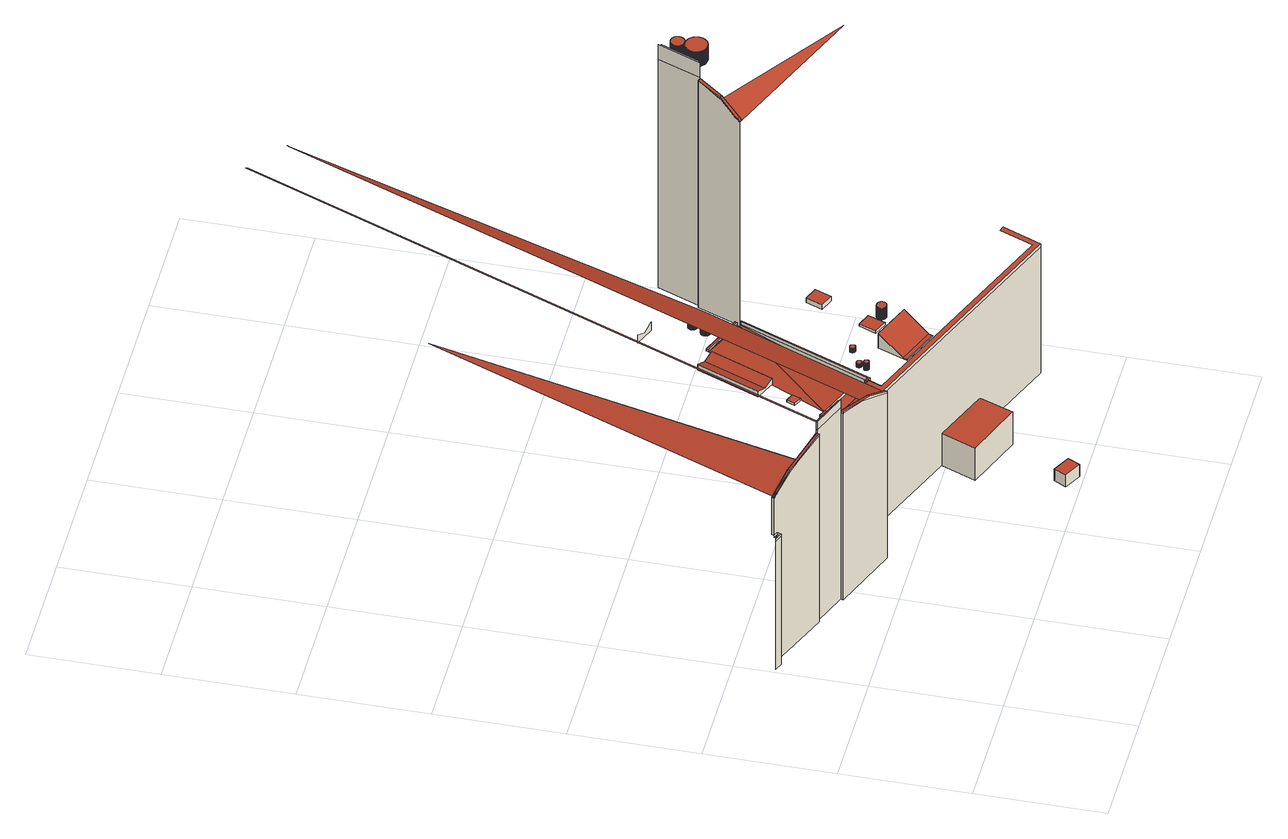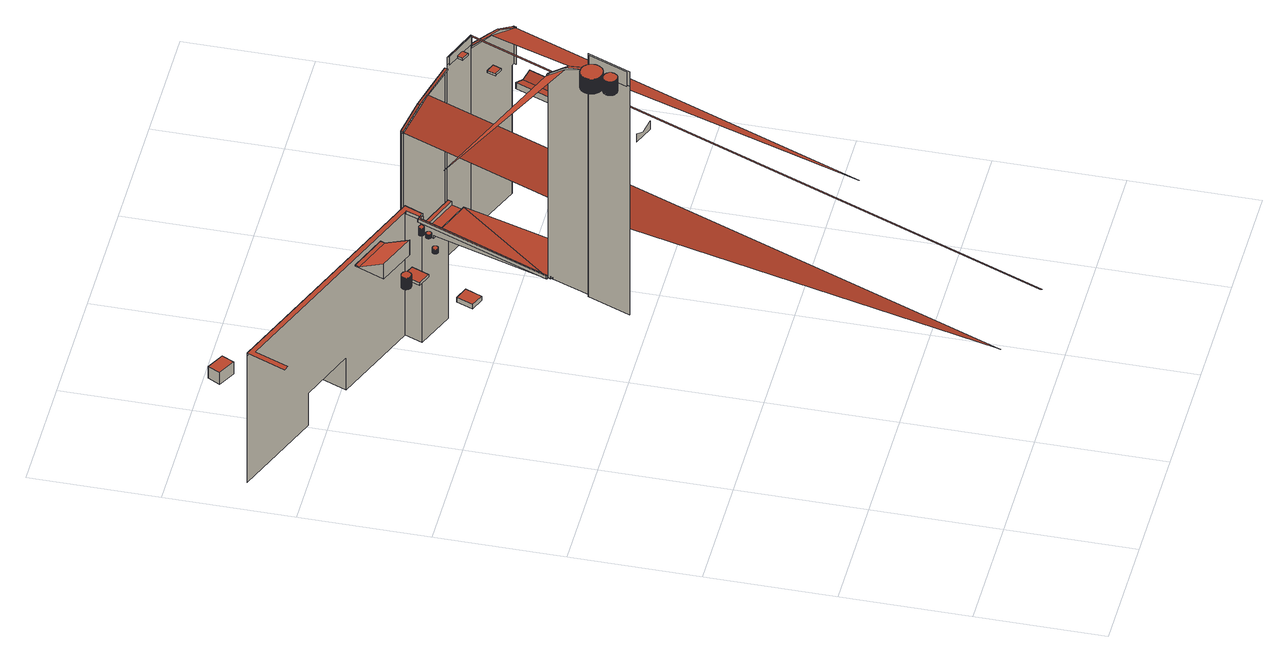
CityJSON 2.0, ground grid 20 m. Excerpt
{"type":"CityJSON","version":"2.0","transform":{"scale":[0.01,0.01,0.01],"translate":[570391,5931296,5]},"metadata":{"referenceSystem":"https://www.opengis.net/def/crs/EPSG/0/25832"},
"CityObjects":{
"building1":{"type":"Building","attributes":{"Grundfläche 2D":"7410.636134","Grundhöhe NN":"5.742"},"children":["building1-1","building1-2","building1-3","building1-4","building1-5","building1-6","building1-7","building1-8","building1-9","building1-10","building1-11","building1-12","building1-13","building1-14","building1-15","building1-16","building1-17","building1-18"],"geometry":[{"type":"MultiSurface","lod":"3","boundaries":[[[0,1,2,3,4,5]],[[6,2,1,0,7,8]],[[9,10,11,12]],[[2,9,12,3]],[[9,2,6,13]],[[14,15,16,17]],[[18,9,13,19]],[[20,14,21,22]],[[14,17,23,24,21]],[[25,22,21,24,23]],[[18,19,26,27,25,23,17,16]],[[28,25,27]],[[28,27,26,29]],[[28,30,31,32,33,34]],[[32,31,35,36]],[[37,14,20,22,25,38,39]],[[31,40,41,35]],[[42,43,44,45,46,47,48,49]],[[50,40,31,30,28,29,51,52]],[[53,52,51,54]],[[55,56,57,58,59,60,61,62]],[[38,25,63,39]],[[64,65,66,53,54,67]],[[62,68,69,55]],[[64,70,65]],[[71,68,62,61,60,72]],[[73,72,60,59]],[[58,74,73,59]],[[70,64,67,75]],[[74,76,77,69,68,71,72,73]],[[41,45,44,78,79,36,35]],[[80,81,82,83]],[[84,85,86,87,88]],[[89,90,91,92,93,94]],[[95,96,97,81,80,98,99,100,101,102,103]],[[80,83,104,91,90,89,105,98]],[[106,107,108,109]],[[110,96,95,111]],[[98,105,89,112,113,99]],[[112,89,94,114]],[[100,99,113,112,115,116,117,101]],[[109,118,119,106]],[[117,116,120,121,103,102,101]],[[95,103,121,122,123,111]],[[124,125,126,127,128]],[[66,65,70,129,130,131,132,133,134,135]],[[110,136,137]],[[138,139,128,127]],[[140,141,142,143]],[[138,127,126,144]],[[110,111,123,136]],[[139,145,124,128]],[[146,147,137]],[[94,93,92,148,149,150,151,107,106,119,114]],[[91,152,148,92]],[[153,154,141,140]],[[153,140,143,155]],[[156,125,124,145]],[[138,144,156,145,139]],[[136,157,146,137]],[[142,141,154,158,159,152,91,104]],[[157,160,146]],[[161,162,163]],[[162,164,163]],[[165,163,164,166]],[[167,168,163,165,166]],[[169,167,166]],[[168,167,169]],[[157,136,161,163,168,170,171,172,173,174,160]],[[166,175,176,170,168,169]],[[177,178,173,172]],[[179,180,181,182,183,184,178,177]],[[181,180,185,186]],[[187,188,189,190]]],"semantics":{"surfaces":[{"type":"WallSurface"},{"type":"RoofSurface"}],"values":[0,0,0,0,0,0,0,1,1,1,0,1,0,0,0,1,0,0,0,0,0,1,0,0,1,1,1,0,0,0,1,0,0,0,1,0,0,0,0,0,0,0,0,0,0,1,1,1,0,0,1,1,0,1,0,1,0,0,0,1,0,0,1,1,1,1,1,1,0,1,0,0,0,0]}}]},
"building1-1":{"type":"BuildingInstallation","parents":["building1"],"geometry":[{"type":"MultiSurface","lod":"3","boundaries":[[[191,192,193,21,20,37]],[[194,193,192,195]],[[196,197,195]],[[195,197,198,22,24,194]],[[196,199,200,30,201,202,203]],[[203,197,196]],[[33,201,30]],[[14,17,192,191]],[[199,196,195,192,17,23,25,27,200]],[[27,28,30,200]],[[30,28,34,33]],[[204,198,197,203,202,201,33,34,63,38]]],"semantics":{"surfaces":[{"type":"RoofSurface"},{"type":"WallSurface"}],"values":[0,0,0,0,0,0,0,1,1,1,1,1]}}]},
"building1-2":{"type":"BuildingInstallation","parents":["building1"],"geometry":[{"type":"MultiSurface","lod":"3","boundaries":[[[205,206,49,48]],[[207,42,49,206]],[[47,208,205,48]],[[208,207,206,205]]],"semantics":{"surfaces":[{"type":"RoofSurface"},{"type":"WallSurface"}],"values":[0,1,1,1]}}]},
"building1-3":{"type":"BuildingInstallation","parents":["building1"],"geometry":[{"type":"MultiSurface","lod":"3","boundaries":[[[209,210,211,212,213,214,215]],[[216,217,218,213,212,211]],[[218,219,214,213]],[[219,220,221,222,210,209,215,214]],[[222,216,211,210]]],"semantics":{"surfaces":[{"type":"RoofSurface"},{"type":"WallSurface"}],"values":[0,1,1,1,1]}}]},
"building1-4":{"type":"BuildingInstallation","parents":["building1"],"geometry":[{"type":"MultiSurface","lod":"3","boundaries":[[[223,224,225,226,50,227,228,229]],[[230,231,223,229,232]],[[226,233,52,50]],[[52,53,227,50]],[[232,229,228,227,53,66,65,64]],[[70,234,230,232,64]],[[233,226,225,224,223,231,230,234,129,235,135,236]]],"semantics":{"surfaces":[{"type":"RoofSurface"},{"type":"WallSurface"}],"values":[0,0,1,1,1,1,1]}}]},
"building1-5":{"type":"BuildingInstallation","parents":["building1"],"geometry":[{"type":"MultiSurface","lod":"3","boundaries":[[[237,238,105,113,239,117,240,241,242]],[[238,80,98,105]],[[105,98,99,113]],[[99,100,101,117,239,113]],[[241,240,102,243]],[[117,101,102,240]],[[243,97,242,241]],[[81,237,242,97]],[[81,80,238,237]]],"semantics":{"surfaces":[{"type":"RoofSurface"},{"type":"WallSurface"}],"values":[0,1,1,1,1,1,1,1,1]}}]},
"building1-6":{"type":"BuildingInstallation","parents":["building1"],"geometry":[{"type":"MultiSurface","lod":"3","boundaries":[[[244,245,246,247,248,249,250,251,252,253,254,255,256,257,258,259,260,261,262,263,264,265,266,267,268,269,270,271,272,273,274,275,276,277,278,279,280,281,282,283,284,285,286,287,288,289,290,291,292,293]],[[294,295,281,280]],[[295,296,282,281]],[[296,297,283,282]],[[297,298,284,283]],[[298,299,285,284]],[[299,300,286,285]],[[301,302,257,256]],[[302,303,258,257]],[[259,258,303,304]],[[304,305,260,259]],[[305,306,261,260]],[[306,307,262,261]],[[308,309,248,247]],[[309,310,249,248]],[[310,311,250,249]],[[312,313,244,293]],[[313,314,245,244]],[[314,315,246,245]],[[315,308,247,246]],[[311,316,251,250]],[[316,317,252,251]],[[317,318,253,252]],[[318,319,254,253]],[[319,320,255,254]],[[320,301,256,255]],[[307,321,263,262]],[[321,322,264,263]],[[322,323,265,264]],[[323,324,266,265]],[[324,325,267,266]],[[325,326,268,267]],[[326,327,269,268]],[[327,328,270,269]],[[328,329,271,270]],[[272,271,329,330]],[[330,331,273,272]],[[331,332,274,273]],[[332,333,275,274]],[[333,334,276,275]],[[334,335,277,276]],[[335,336,278,277]],[[336,337,279,278]],[[337,294,280,279]],[[300,338,287,286]],[[338,339,288,287]],[[339,340,289,288]],[[340,341,290,289]],[[341,342,291,290]],[[342,343,292,291]],[[343,312,293,292]]],"semantics":{"surfaces":[{"type":"RoofSurface"},{"type":"WallSurface"}],"values":[0,1,1,1,1,1,1,1,1,1,1,1,1,1,1,1,1,1,1,1,1,1,1,1,1,1,1,1,1,1,1,1,1,1,1,1,1,1,1,1,1,1,1,1,1,1,1,1,1,1,1]}}]},
"building1-7":{"type":"BuildingInstallation","parents":["building1"],"geometry":[{"type":"MultiSurface","lod":"3","boundaries":[[[344,345,346,347,348,349,350,351,352,353,354,355,356,357,358,359,360,361,362,363,364,365,366,367,368,369,370,371,372,373,374,375,376,377,378,379,380,381,382,383,384,385,386,387,388,389,390,391,392]],[[347,346,393,394]],[[348,347,394,395]],[[391,390,396,397]],[[392,391,397,398]],[[344,392,398,399]],[[345,344,399,400]],[[346,345,400,393]],[[349,348,395,401]],[[350,349,401,402]],[[351,350,402,403]],[[352,351,403,404]],[[353,352,404,405]],[[354,353,405,406]],[[355,354,406,407]],[[356,355,407,408]],[[357,356,408,409]],[[358,357,409,410]],[[359,358,410,411]],[[360,359,411,412]],[[361,360,412,413]],[[362,361,413,414]],[[363,362,414,415]],[[364,363,415,416]],[[365,364,416,417]],[[366,365,417,418]],[[367,366,418,419]],[[368,367,419,420]],[[421,370,369,368,420,422]],[[371,370,421,423]],[[372,371,423,424]],[[373,372,424,425]],[[374,373,425,426]],[[375,374,426,427]],[[376,375,427,428]],[[377,376,428,429]],[[378,377,429,430]],[[379,378,430,431]],[[380,379,431,432]],[[381,380,432,433]],[[382,381,433,434]],[[383,382,434,435]],[[384,383,435,436]],[[385,384,436,437]],[[386,385,437,438]],[[387,386,438,439]],[[388,387,439,440]],[[389,388,440,441]],[[390,389,441,396]]],"semantics":{"surfaces":[{"type":"RoofSurface"},{"type":"WallSurface"}],"values":[0,1,1,1,1,1,1,1,1,1,1,1,1,1,1,1,1,1,1,1,1,1,1,1,1,1,1,1,1,1,1,1,1,1,1,1,1,1,1,1,1,1,1,1,1,1,1,1,1]}}]},
"building1-8":{"type":"BuildingInstallation","parents":["building1"],"geometry":[{"type":"MultiSurface","lod":"3","boundaries":[[[442,443,444,445,114,119,446,447,448,449,450]],[[118,451,446,119]],[[447,446,451,452]],[[452,453,448,447]],[[454,122,450,449,448,453]],[[122,121,442,450]],[[121,120,116,444,443,442]],[[116,115,112,114,445,444]]],"semantics":{"surfaces":[{"type":"RoofSurface"},{"type":"WallSurface"}],"values":[0,1,1,1,1,1,1,1]}}]},
"building1-9":{"type":"BuildingInstallation","parents":["building1"],"geometry":[{"type":"MultiSurface","lod":"3","boundaries":[[[455,456,457,458,459,460,461,462,463,464,465,466,467,468,469,470,471,472,473,474,475,476,477,478,479,480,481,482,483,484,485,486,487,488,489,490,491,492,493,494,495,496,497,498,499,500,501,502]],[[460,459,503,504]],[[461,460,504,505]],[[462,461,505,506]],[[463,462,506,507]],[[464,463,507,508]],[[458,457,509,510]],[[459,458,510,503]],[[465,464,508,511]],[[466,465,511,512]],[[467,466,512,513]],[[468,467,513,514]],[[469,468,514,515]],[[470,469,515,516]],[[471,470,516,517]],[[472,471,517,518]],[[473,472,518,519]],[[474,473,519,520]],[[475,474,520,521]],[[476,475,521,522]],[[477,476,522,523]],[[478,477,523,524]],[[479,478,524,525]],[[480,479,525,526]],[[481,480,526,527]],[[482,481,527,528]],[[483,482,528,529]],[[484,483,529,530]],[[485,484,530,531]],[[486,485,531,532]],[[487,486,532,533]],[[488,487,533,534]],[[489,488,534,535]],[[490,489,535,536]],[[491,490,536,537]],[[492,491,537,538]],[[493,492,538,539]],[[494,493,539,540]],[[495,494,540,541]],[[496,495,541,542]],[[497,496,542,543]],[[498,497,543,544]],[[499,498,544,545]],[[500,499,545,546]],[[501,500,546,547]],[[502,501,547,548]],[[455,502,548,549]],[[456,455,549,550]],[[457,456,550,509]]],"semantics":{"surfaces":[{"type":"RoofSurface"},{"type":"WallSurface"}],"values":[0,1,1,1,1,1,1,1,1,1,1,1,1,1,1,1,1,1,1,1,1,1,1,1,1,1,1,1,1,1,1,1,1,1,1,1,1,1,1,1,1,1,1,1,1,1,1,1,1]}}]},
"building1-10":{"type":"BuildingInstallation","parents":["building1"],"geometry":[{"type":"MultiSurface","lod":"3","boundaries":[[[551,552,553,554]],[[174,554,553,160]],[[174,555,551,554]],[[147,137,552,551,555]],[[146,160,553,552,137,147]]],"semantics":{"surfaces":[{"type":"RoofSurface"},{"type":"WallSurface"}],"values":[0,1,1,1,1]}}]},
"building1-11":{"type":"BuildingInstallation","parents":["building1"],"geometry":[{"type":"MultiSurface","lod":"3","boundaries":[[[556,557,558,559,560,561,562,563,564,565,566,567,568,569,570,571,572,573,574,575,576,577,578,579,580,581,582,583,584,585,586,587,588,589,590,591,592,593,594,595,596,597,598,599,600,601,602,603]],[[604,605,563,562]],[[605,606,564,563]],[[607,608,558,557]],[[608,609,559,558]],[[609,610,560,559]],[[610,611,561,560]],[[611,604,562,561]],[[606,612,565,564]],[[612,613,566,565]],[[613,614,567,566]],[[614,615,568,567]],[[615,616,569,568]],[[616,617,570,569]],[[571,570,617,618]],[[618,619,572,571]],[[619,620,573,572]],[[620,621,574,573]],[[621,622,575,574]],[[622,623,576,575]],[[623,624,577,576]],[[624,625,578,577]],[[625,626,579,578]],[[626,627,580,579]],[[627,628,581,580]],[[628,629,582,581]],[[629,630,583,582]],[[630,631,584,583]],[[631,632,585,584]],[[632,633,586,585]],[[633,634,587,586]],[[634,635,588,587]],[[635,636,589,588]],[[636,637,590,589]],[[637,638,591,590]],[[638,639,592,591]],[[639,640,593,592]],[[640,641,594,593]],[[641,642,595,594]],[[642,643,596,595]],[[643,644,597,596]],[[644,645,598,597]],[[645,646,599,598]],[[646,647,600,599]],[[647,648,601,600]],[[648,649,602,601]],[[603,602,649,650]],[[650,651,556,603]],[[651,607,557,556]]],"semantics":{"surfaces":[{"type":"RoofSurface"},{"type":"WallSurface"}],"values":[0,1,1,1,1,1,1,1,1,1,1,1,1,1,1,1,1,1,1,1,1,1,1,1,1,1,1,1,1,1,1,1,1,1,1,1,1,1,1,1,1,1,1,1,1,1,1,1,1]}}]},
"building1-12":{"type":"BuildingInstallation","parents":["building1"],"geometry":[{"type":"MultiSurface","lod":"3","boundaries":[[[652,653,654,655]],[[656,657,652,655]],[[657,658,653,652]],[[658,659,654,653]],[[659,656,655,654]]],"semantics":{"surfaces":[{"type":"RoofSurface"},{"type":"WallSurface"}],"values":[0,1,1,1,1]}}]},
"building1-13":{"type":"BuildingInstallation","parents":["building1"],"geometry":[{"type":"MultiSurface","lod":"3","boundaries":[[[660,661,662,663,664,665,666,667,668,669,670,671,672,673,674,675,676,677,678,679,680,681,682,683,684,685,686,687,688,689,690,691,692,693,694,695,696,697,698,699,700,701,702,703,704,705,706,707]],[[666,665,708,709]],[[667,666,709,710]],[[661,660,711,712]],[[662,661,712,713]],[[663,662,713,714]],[[664,663,714,715]],[[665,664,715,708]],[[668,667,710,716]],[[669,668,716,717]],[[670,669,717,718]],[[671,670,718,719]],[[672,671,719,720]],[[673,672,720,721]],[[674,673,721,722]],[[675,674,722,723]],[[676,675,723,724]],[[677,676,724,725]],[[678,677,725,726]],[[679,678,726,727]],[[680,679,727,728]],[[681,680,728,729]],[[682,681,729,730]],[[683,682,730,731]],[[684,683,731,732]],[[685,684,732,733]],[[686,685,733,734]],[[687,686,734,735]],[[688,687,735,736]],[[689,688,736,737]],[[690,689,737,738]],[[691,690,738,739]],[[692,691,739,740]],[[693,692,740,741]],[[694,693,741,742]],[[695,694,742,743]],[[696,695,743,744]],[[697,696,744,745]],[[698,697,745,746]],[[699,698,746,747]],[[700,699,747,748]],[[701,700,748,749]],[[702,701,749,750]],[[703,702,750,751]],[[704,703,751,752]],[[705,704,752,753]],[[706,705,753,754]],[[707,706,754,755]],[[660,707,755,711]]],"semantics":{"surfaces":[{"type":"RoofSurface"},{"type":"WallSurface"}],"values":[0,1,1,1,1,1,1,1,1,1,1,1,1,1,1,1,1,1,1,1,1,1,1,1,1,1,1,1,1,1,1,1,1,1,1,1,1,1,1,1,1,1,1,1,1,1,1,1,1]}}]},
"building1-14":{"type":"BuildingInstallation","parents":["building1"],"geometry":[{"type":"MultiSurface","lod":"3","boundaries":[[[756,757,758,759,760,761,762,763,764,765,766,767,768,769,770,771,772,773,774,775,776,777,778,779,780,781,782,783,784,785,786,787,788,789,790,791,792,793,794,795,796,797,798,799,800,801,802,803]],[[765,764,804,805]],[[766,765,805,806]],[[767,766,806,807]],[[768,767,807,808]],[[763,762,809,810]],[[764,763,810,804]],[[769,768,808,811]],[[770,769,811,812]],[[771,770,812,813]],[[772,771,813,814]],[[773,772,814,815]],[[774,773,815,816]],[[775,774,816,817]],[[776,775,817,818]],[[777,776,818,819]],[[778,777,819,820]],[[779,778,820,821]],[[780,779,821,822]],[[781,780,822,823]],[[782,781,823,824]],[[783,782,824,825]],[[784,783,825,826]],[[785,784,826,827]],[[786,785,827,828]],[[787,786,828,829]],[[788,787,829,830]],[[789,788,830,831]],[[790,789,831,832]],[[791,790,832,833]],[[792,791,833,834]],[[793,792,834,835]],[[794,793,835,836]],[[795,794,836,837]],[[796,795,837,838]],[[797,796,838,839]],[[798,797,839,840]],[[799,798,840,841]],[[800,799,841,842]],[[801,800,842,843]],[[802,801,843,844]],[[803,802,844,845]],[[756,803,845,846]],[[757,756,846,847]],[[758,757,847,848]],[[759,758,848,849]],[[760,759,849,850]],[[761,760,850,851]],[[762,761,851,809]]],"semantics":{"surfaces":[{"type":"RoofSurface"},{"type":"WallSurface"}],"values":[0,1,1,1,1,1,1,1,1,1,1,1,1,1,1,1,1,1,1,1,1,1,1,1,1,1,1,1,1,1,1,1,1,1,1,1,1,1,1,1,1,1,1,1,1,1,1,1,1]}}]},
"building1-15":{"type":"BuildingInstallation","parents":["building1"],"geometry":[{"type":"MultiSurface","lod":"3","boundaries":[[[179,852,853,854,855,856]],[[857,858,859,860,861,862,863,864,865,853]],[[865,866,853]],[[866,854,853]],[[867,868,869,860,859,870,871,872]],[[873,177,179,856]],[[177,172,852,179]],[[853,852,172,171,170,168,163,161,870,859,858,857]],[[161,162,164,872,871,870]],[[867,872,164,165]],[[867,165,874,167,860,869,868]],[[861,860,167,169]],[[169,875,176,876,877,878,879,880,873,856,855,854,866,865,864,863,862,861]]],"semantics":{"surfaces":[{"type":"RoofSurface"},{"type":"WallSurface"}],"values":[0,0,0,0,0,1,1,1,1,1,1,1,1]}}]},
"building1-16":{"type":"BuildingInstallation","parents":["building1"],"geometry":[{"type":"MultiSurface","lod":"3","boundaries":[[[881,882,883,884]],[[885,886,881,884]],[[886,887,882,881]],[[887,888,883,882]],[[888,885,884,883]]],"semantics":{"surfaces":[{"type":"RoofSurface"},{"type":"WallSurface"}],"values":[0,1,1,1,1]}}]},
"building1-17":{"type":"BuildingInstallation","parents":["building1"],"geometry":[{"type":"MultiSurface","lod":"3","boundaries":[[[889,890,891,892,893,894,895,896,897,898,899,900,901,902,903,904,905,906,907,908,909,910,911,912,913,914,915,916,917,918,919,920,921,922,923,924,925,926,927,928,929,930,931,932,933,934,935,936,937,938,939,940,941,942,943,944,945,946,947,948,949,950,951,952,953,954,955,956,957,958,959,960,961,962,963,964,965,966,967,968,969,970,971,972,973,974,975,976,977,978,979,980,981,982,983,984,985,986,987,988,989]],[[990,991,963,962]],[[991,992,964,963]],[[992,993,965,964]],[[993,994,966,965]],[[994,995,967,966]],[[968,967,995,996]],[[969,968,996,997]],[[997,998,970,969]],[[998,999,1000,972,971,970]],[[973,972,1000,1001]],[[1001,1002,974,973]],[[1003,1004,890,889]],[[1004,1005,891,890]],[[1005,1006,892,891]],[[1006,1007,893,892]],[[1007,1008,894,893]],[[1008,1009,895,894]],[[1009,1010,896,895]],[[1010,1011,897,896]],[[1011,1012,898,897]],[[1012,1013,899,898]],[[1013,1014,900,899]],[[1014,1015,901,900]],[[1016,1003,889,989]],[[1015,1017,902,901]],[[1017,1018,903,902]],[[1018,1019,904,903]],[[1019,1020,905,904]],[[1020,1021,906,905]],[[1021,1022,907,906]],[[1022,1023,908,907]],[[1023,1024,909,908]],[[910,909,1024,1025]],[[1025,1026,1027,912,911,910]],[[1027,1028,913,912]],[[1028,1029,914,913]],[[915,914,1029,1030]],[[1030,1031,916,915]],[[1031,1032,917,916]],[[1032,1033,918,917]],[[1033,1034,919,918]],[[1034,1035,920,919]],[[1035,1036,921,920]],[[1036,1037,922,921]],[[1037,1038,923,922]],[[1038,1039,924,923]],[[1039,1040,925,924]],[[1040,1041,926,925]],[[1041,1042,927,926]],[[1042,1043,928,927]],[[1043,1044,929,928]],[[1044,1045,930,929]],[[1045,1046,931,930]],[[1046,1047,932,931]],[[1047,1048,933,932]],[[1048,1049,934,933]],[[1049,1050,935,934]],[[1050,1051,936,935]],[[1051,1052,937,936]],[[1052,1053,938,937]],[[1053,1054,939,938]],[[1054,1055,940,939]],[[1055,1056,941,940]],[[1056,1057,942,941]],[[1057,1058,943,942]],[[1058,1059,944,943]],[[1059,1060,945,944]],[[1060,1061,946,945]],[[1061,1062,947,946]],[[1062,1063,948,947]],[[1063,1064,949,948]],[[1064,1065,950,949]],[[1065,1066,951,950]],[[1066,1067,952,951]],[[1067,1068,953,952]],[[1068,1069,954,953]],[[1069,1070,955,954]],[[1070,1071,956,955]],[[1071,1072,957,956]],[[1072,1073,958,957]],[[1073,1074,959,958]],[[1074,1075,960,959]],[[1075,1076,961,960]],[[1076,990,962,961]],[[1002,1077,975,974]],[[1077,1078,976,975]],[[1078,1079,977,976]],[[1079,1080,978,977]],[[1080,1081,979,978]],[[1081,1082,980,979]],[[1082,1083,1084,982,981,980]],[[1084,1085,983,982]],[[1085,1086,984,983]],[[1086,1087,1088,986,985,984]],[[1088,1089,987,986]],[[1089,1090,988,987]],[[1090,1016,989,988]]],"semantics":{"surfaces":[{"type":"RoofSurface"},{"type":"WallSurface"}],"values":[0,1,1,1,1,1,1,1,1,1,1,1,1,1,1,1,1,1,1,1,1,1,1,1,1,1,1,1,1,1,1,1,1,1,1,1,1,1,1,1,1,1,1,1,1,1,1,1,1,1,1,1,1,1,1,1,1,1,1,1,1,1,1,1,1,1,1,1,1,1,1,1,1,1,1,1,1,1,1,1,1,1,1,1,1,1,1,1,1,1,1,1,1,1,1,1,1,1]}}]},
"building1-18":{"type":"BuildingInstallation","parents":["building1"],"geometry":[{"type":"MultiSurface","lod":"3","boundaries":[[[1091,1092,1093,1094,1095,1096,1097,1098,1099,1100,1101,1102,1103,1104,1105,1106,1107,1108,1109,1110,1111,1112,1113,1114,1115,1116,1117,1118,1119,1120,1121,1122,1123,1124,1125,1126,1127,1128,1129,1130,1131,1132,1133,1134,1135,1136,1137,1138,1139,1140,1141,1142,1143,1144,1145,1146,1147,1148,1149,1150,1151,1152,1153,1154,1155,1156,1157,1158,1159,1160,1161,1162,1163,1164,1165,1166,1167,1168,1169,1170,1171,1172,1173,1174,1175,1176,1177]],[[1178,1179,1094,1093]],[[1179,1180,1095,1094]],[[1180,1181,1096,1095]],[[1174,1173,1182,1183]],[[1183,1184,1175,1174]],[[1184,1185,1176,1175]],[[1185,1186,1177,1176]],[[1091,1177,1186,1187]],[[1187,1188,1092,1091]],[[1188,1178,1093,1092]],[[1181,1189,1097,1096]],[[1189,1190,1098,1097]],[[1190,1191,1099,1098]],[[1191,1192,1100,1099]],[[1192,1193,1101,1100]],[[1193,1194,1102,1101]],[[1194,1195,1103,1102]],[[1195,1196,1104,1103]],[[1196,1197,1105,1104]],[[1197,1198,1106,1105]],[[1198,1199,1107,1106]],[[1199,1200,1108,1107]],[[1200,1201,1109,1108]],[[1201,1202,1110,1109]],[[1202,1203,1111,1110]],[[1112,1111,1203,1204]],[[1113,1112,1204,1205]],[[1205,1206,1114,1113]],[[1206,1207,1115,1114]],[[1207,1208,1116,1115]],[[1208,1209,1117,1116]],[[1209,1210,1118,1117]],[[1210,1211,1119,1118]],[[1120,1119,1211,1212]],[[1212,1213,1121,1120]],[[1213,1214,1122,1121]],[[1123,1122,1214,1215]],[[1215,1216,1124,1123]],[[1216,1217,1125,1124]],[[1217,1218,1126,1125]],[[1218,1219,1127,1126]],[[1219,1220,1128,1127]],[[1220,1221,1129,1128]],[[1221,1222,1130,1129]],[[1222,1223,1131,1130]],[[1223,1224,1132,1131]],[[1224,1225,1133,1132]],[[1225,1226,1134,1133]],[[1226,1227,1135,1134]],[[1227,1228,1136,1135]],[[1228,1229,1137,1136]],[[1229,1230,1138,1137]],[[1230,1231,1139,1138]],[[1231,1232,1140,1139]],[[1232,1233,1141,1140]],[[1233,1234,1142,1141]],[[1234,1235,1143,1142]],[[1235,1236,1144,1143]],[[1236,1237,1145,1144]],[[1237,1238,1146,1145]],[[1238,1239,1147,1146]],[[1148,1147,1239,1240]],[[1240,1241,1149,1148]],[[1241,1242,1150,1149]],[[1242,1243,1151,1150]],[[1243,1244,1152,1151]],[[1244,1245,1153,1152]],[[1245,1246,1154,1153]],[[1246,1247,1155,1154]],[[1247,1248,1156,1155]],[[1248,1249,1157,1156]],[[1249,1250,1251,1159,1158,1157]],[[1251,1252,1160,1159]],[[1252,1253,1161,1160]],[[1253,1254,1162,1161]],[[1254,1255,1163,1162]],[[1255,1256,1164,1163]],[[1256,1257,1165,1164]],[[1257,1258,1166,1165]],[[1258,1259,1167,1166]],[[1259,1260,1168,1167]],[[1169,1168,1260,1261]],[[1261,1262,1170,1169]],[[1262,1263,1171,1170]],[[1263,1264,1172,1171]],[[1264,1182,1173,1172]]],"semantics":{"surfaces":[{"type":"RoofSurface"},{"type":"WallSurface"}],"values":[0,1,1,1,1,1,1,1,1,1,1,1,1,1,1,1,1,1,1,1,1,1,1,1,1,1,1,1,1,1,1,1,1,1,1,1,1,1,1,1,1,1,1,1,1,1,1,1,1,1,1,1,1,1,1,1,1,1,1,1,1,1,1,1,1,1,1,1,1,1,1,1,1,1,1,1,1,1,1,1,1,1,1,1,1,1,1]}}]},
"building2":{"type":"Building","attributes":{"Grundfläche 2D":"6.495604","Grundhöhe NN":"5.834"},"geometry":[{"type":"Solid","lod":"3","boundaries":[[[[1265,1266,1267,1268]],[[1269,1270,1268,1267]],[[1270,1271,1265,1268]],[[1271,1272,1266,1265]],[[1272,1269,1267,1266]],[[1272,1271,1270,1269]]]],"semantics":{"surfaces":[{"type":"RoofSurface"},{"type":"WallSurface"},{"type":"GroundSurface"}],"values":[[0,1,1,1,1,2]]}}]}
},
"vertices":[
[80,3391,2488],[213,3340,2488],[215,3339,2488],[215,3339,2525],[213,3340,2525],[80,3391,2525],[215,3339,74],[80,3391,74],[213,3340,74],[236,3402,2488],[167,3427,2488],[167,3427,2525],[236,3402,2525],[236,3402,74],[218,3481,3188],[218,3481,2488],[202,3440,2488],[202,3440,3188],[245,3422,2488],[245,3422,74],[237,3471,3198],[235,3471,3198],[246,3467,3202],[583,3286,3398],[256,3460,3210],[778,3207,3470],[1251,3015,74],[1251,3015,3581],[1265,3047,3588],[1265,3047,74],[1265,3047,3618],[1265,3047,3681],[1268,3058,3681],[1268,3058,3618],[1268,3058,3588],[1265,3047,3825],[1268,3058,3825],[238,3473,3198],[791,3250,3468],[2469,9063,3198],[1828,2823,3681],[1828,2823,3825],[1515,2976,3681],[1297,3062,3681],[1297,3062,3825],[1812,2858,3825],[1812,2858,3681],[1639,2927,3681],[1639,2927,3718],[1515,2976,3718],[1828,2823,3611],[1828,2823,74],[1828,2823,3585],[1816,2787,3585],[1816,2787,74],[1795,4035,3681],[1949,3973,3681],[1956,3970,3681],[2117,3906,3681],[2117,3906,3790],[1956,3970,3725],[1949,3973,3728],[1795,4035,3790],[795,3248,3470],[2871,2378,3185],[2471,2533,3379],[2284,2605,3470],[2871,2378,74],[2190,5019,3790],[2190,5019,3681],[2885,2416,3185],[2346,4956,3727],[2351,4954,3725],[2512,4890,3790],[2512,4890,3681],[2885,2416,74],[2351,4954,3681],[2346,4956,3681],[4990,12307,3825],[4978,12340,3825],[3788,2902,2247],[3176,3145,2247],[3176,3145,74],[3788,2902,74],[2583,5997,3681],[2902,5869,3681],[2902,5869,3838],[2742,5933,3755],[2583,5997,3838],[3791,2910,2454],[3788,2902,2454],[3672,2621,2454],[3672,2621,2510],[3788,2902,2510],[3791,2910,2510],[3995,3120,2247],[3278,3399,2247],[3201,3207,2247],[3791,2910,2247],[3835,2892,2247],[3847,2925,2247],[3847,2928,2247],[3851,2927,2247],[3908,2904,2247],[3672,2621,74],[3791,2910,2306],[3868,2878,2510],[3781,2663,2510],[3781,2663,2454],[3868,2878,2454],[3278,3399,2302],[3995,3120,2302],[3835,2892,2454],[3835,2892,2306],[3835,2892,2510],[3847,2925,2454],[3847,2928,2454],[3847,2928,2306],[3858,2882,2454],[3858,2882,2510],[3851,2927,2454],[3908,2904,2454],[4737,4965,2454],[4737,4965,2442],[4667,2914,2732],[4667,2914,2454],[4482,2447,2454],[4482,2447,2474],[4509,2514,2474],[2875,2420,3190],[4015,5270,3190],[4080,5434,3190],[5999,11918,3468],[6012,11959,3470],[5996,11919,3470],[2301,2647,3470],[4708,4977,2442],[4031,5280,2462],[5087,2207,2474],[5114,2274,2474],[4842,1524,680],[5058,2067,680],[5058,2067,74],[4842,1524,74],[5087,2207,2454],[5272,2674,2732],[4162,5230,2458],[4031,5280,2458],[7394,1134,2510],[7639,1746,2510],[7557,1772,2510],[7344,1242,2510],[7394,1134,2454],[5750,1174,680],[5957,1708,675],[5750,1174,74],[5272,2674,2454],[4723,5015,2442],[5957,1708,74],[7394,1134,74],[4723,5015,2458],[4708,4977,6284],[4737,4965,6284],[4723,5015,6318],[4752,4959,6285],[4754,4963,6289],[4757,4957,6285],[4765,4992,6315],[4735,5046,6346],[4765,4993,6315],[4829,5282,6559],[4832,5290,6563],[4972,5644,6734],[4972,5644,2458],[4735,5046,2458],[7151,3996,6285],[4870,5258,6554],[5008,5631,6734],[5008,5631,2458],[5008,5631,6739],[5008,5631,6763],[5273,6307,6763],[5273,6307,6748],[5273,6307,6734],[5273,6307,2458],[5008,5631,7038],[5273,6307,7038],[5289,6265,7038],[5047,5654,7038],[5047,5654,6763],[5289,6265,6763],
[218,3481,3198],[202,3440,3198],[232,3464,3198],[242,3462,3203],[245,3422,3224],[583,3286,3428],[261,3463,3210],[252,3467,3204],[778,3207,3483],[1251,3015,3618],[795,3248,3483],[791,3250,3482],[601,3327,3428],[261,3463,3209],
[1676,3023,3718],[1552,3071,3718],[1552,3071,3681],[1676,3023,3681],
[1801,3599,3718],[1774,3610,3718],[1723,3478,3718],[1845,3431,3718],[1858,3426,3718],[1909,3557,3718],[1899,3561,3718],[1723,3478,3681],[1845,3431,3681],[1858,3426,3681],[1909,3557,3681],[1899,3561,3681],[1801,3599,3681],[1774,3610,3681],
[2486,2574,3428],[2300,2647,3480],[2298,2648,3480],[1832,2833,3611],[1816,2787,3611],[2284,2605,3480],[2471,2533,3428],[2885,2416,3214],[2862,2425,3226],[2871,2378,3214],[1832,2833,3585],[2885,2416,3190],[2508,2565,3369],[2298,2648,3471],
[3176,3145,2306],[3788,2902,2306],[3847,2925,2306],[3851,2927,2306],[3858,2947,2306],[3201,3207,2306],[3858,2947,2247],
[4185,3021,2588],[4180,3021,2588],[4176,3021,2588],[4175,3021,2588],[4171,3021,2588],[4166,3020,2588],[4161,3018,2588],[4156,3016,2588],[4151,3013,2588],[4147,3009,2588],[4143,3005,2588],[4140,3000,2588],[4138,2994,2588],[4136,2989,2588],[4135,2983,2588],[4135,2977,2588],[4136,2972,2588],[4137,2967,2588],[4139,2962,2588],[4141,2958,2588],[4144,2955,2588],[4147,2951,2588],[4151,2947,2588],[4155,2945,2588],[4160,2942,2588],[4166,2940,2588],[4171,2939,2588],[4177,2939,2588],[4183,2939,2588],[4189,2941,2588],[4194,2943,2588],[4199,2946,2588],[4204,2949,2588],[4207,2953,2588],[4210,2956,2588],[4213,2960,2588],[4215,2964,2588],[4216,2969,2588],[4217,2974,2588],[4218,2979,2588],[4217,2985,2588],[4216,2991,2588],[4214,2996,2588],[4212,3002,2588],[4208,3006,2588],[4204,3011,2588],[4201,3013,2588],[4199,3014,2588],[4195,3017,2588],[4190,3019,2588],[4215,2964,2454],[4216,2969,2454],[4217,2974,2454],[4218,2979,2454],[4217,2985,2454],[4216,2991,2454],[4214,2996,2454],[4138,2994,2454],[4136,2989,2454],[4135,2983,2454],[4135,2977,2454],[4136,2972,2454],[4137,2967,2454],[4139,2962,2454],[4175,3021,2454],[4171,3021,2454],[4166,3020,2454],[4161,3018,2454],[4190,3019,2454],[4185,3021,2454],[4180,3021,2454],[4176,3021,2454],[4156,3016,2454],[4151,3013,2454],[4147,3009,2454],[4143,3005,2454],[4140,3000,2454],[4141,2958,2454],[4144,2955,2454],[4147,2951,2454],[4151,2947,2454],[4155,2945,2454],[4160,2942,2454],[4166,2940,2454],[4171,2939,2454],[4177,2939,2454],[4183,2939,2454],[4189,2941,2454],[4194,2943,2454],[4199,2946,2454],[4204,2949,2454],[4207,2953,2454],[4210,2956,2454],[4213,2960,2454],[4212,3002,2454],[4208,3006,2454],[4204,3011,2454],[4201,3013,2454],[4199,3014,2454],[4195,3017,2454],
[4217,3136,2523],[4212,3136,2523],[4208,3136,2523],[4203,3135,2523],[4198,3133,2523],[4194,3131,2523],[4189,3128,2523],[4185,3124,2523],[4181,3120,2523],[4178,3114,2523],[4176,3109,2523],[4174,3103,2523],[4173,3097,2523],[4173,3092,2523],[4174,3086,2523],[4175,3081,2523],[4178,3076,2523],[4180,3072,2523],[4183,3068,2523],[4186,3064,2523],[4190,3061,2523],[4194,3058,2523],[4199,3056,2523],[4204,3054,2523],[4210,3053,2523],[4214,3053,2523],[4216,3053,2523],[4222,3054,2523],[4228,3055,2523],[4233,3057,2523],[4238,3060,2523],[4243,3064,2523],[4246,3068,2523],[4249,3072,2523],[4252,3076,2523],[4254,3080,2523],[4255,3085,2523],[4256,3090,2523],[4256,3095,2523],[4256,3100,2523],[4255,3106,2523],[4253,3111,2523],[4250,3117,2523],[4247,3121,2523],[4243,3126,2523],[4238,3129,2523],[4233,3132,2523],[4228,3134,2523],[4222,3136,2523],[4208,3136,2454],[4203,3135,2454],[4198,3133,2454],[4233,3132,2454],[4228,3134,2454],[4222,3136,2454],[4217,3136,2454],[4212,3136,2454],[4194,3131,2454],[4189,3128,2454],[4185,3124,2454],[4181,3120,2454],[4178,3114,2454],[4176,3109,2454],[4174,3103,2454],[4173,3097,2454],[4173,3092,2454],[4174,3086,2454],[4175,3081,2454],[4178,3076,2454],[4180,3072,2454],[4183,3068,2454],[4186,3064,2454],[4190,3061,2454],[4194,3058,2454],[4199,3056,2454],[4204,3054,2454],[4210,3053,2454],[4216,3053,2454],[4214,3053,2454],[4222,3054,2454],[4228,3055,2454],[4233,3057,2454],[4238,3060,2454],[4243,3064,2454],[4246,3068,2454],[4249,3072,2454],[4252,3076,2454],[4254,3080,2454],[4255,3085,2454],[4256,3090,2454],[4256,3095,2454],[4256,3100,2454],[4255,3106,2454],[4253,3111,2454],[4250,3117,2454],[4247,3121,2454],[4243,3126,2454],[4238,3129,2454],
[3908,2904,2510],[3851,2927,2510],[3847,2928,2510],[3847,2925,2510],[3861,2890,2510],[3925,2868,2510],[4757,4957,2510],[4752,4959,2510],[4737,4965,2510],[3861,2890,2454],[3925,2868,2454],[4757,4957,2454],[4752,4959,2454],
[4549,3297,2532],[4544,3300,2532],[4540,3302,2532],[4535,3304,2532],[4530,3305,2532],[4525,3306,2532],[4520,3306,2532],[4515,3305,2532],[4509,3304,2532],[4504,3301,2532],[4498,3299,2532],[4493,3295,2532],[4489,3290,2532],[4485,3285,2532],[4482,3280,2532],[4481,3274,2532],[4479,3268,2532],[4479,3262,2532],[4479,3257,2532],[4480,3252,2532],[4482,3247,2532],[4483,3243,2532],[4486,3238,2532],[4489,3234,2532],[4493,3230,2532],[4498,3226,2532],[4503,3223,2532],[4509,3221,2532],[4515,3220,2532],[4521,3219,2532],[4527,3219,2532],[4533,3220,2532],[4539,3222,2532],[4544,3225,2532],[4548,3228,2532],[4552,3231,2532],[4556,3234,2532],[4559,3238,2532],[4561,3243,2532],[4563,3248,2532],[4565,3253,2532],[4566,3259,2532],[4566,3265,2532],[4565,3271,2532],[4563,3277,2532],[4561,3283,2532],[4557,3288,2532],[4553,3293,2532],[4530,3305,2454],[4525,3306,2454],[4520,3306,2454],[4515,3305,2454],[4509,3304,2454],[4504,3301,2454],[4540,3302,2454],[4535,3304,2454],[4498,3299,2454],[4493,3295,2454],[4489,3290,2454],[4485,3285,2454],[4482,3280,2454],[4481,3274,2454],[4479,3268,2454],[4479,3262,2454],[4479,3257,2454],[4480,3252,2454],[4482,3247,2454],[4483,3243,2454],[4486,3238,2454],[4489,3234,2454],[4493,3230,2454],[4498,3226,2454],[4503,3223,2454],[4509,3221,2454],[4515,3220,2454],[4521,3219,2454],[4527,3219,2454],[4533,3220,2454],[4539,3222,2454],[4544,3225,2454],[4548,3228,2454],[4552,3231,2454],[4556,3234,2454],[4559,3238,2454],[4561,3243,2454],[4563,3248,2454],[4565,3253,2454],[4566,3259,2454],[4566,3265,2454],[4565,3271,2454],[4563,3277,2454],[4561,3283,2454],[4557,3288,2454],[4553,3293,2454],[4549,3297,2454],[4544,3300,2454],
[4046,5318,2496],[4031,5280,2496],[4723,5015,2496],[4735,5046,2496],[4046,5318,2458],
[4482,5482,2633],[4473,5487,2633],[4463,5490,2633],[4453,5492,2633],[4444,5493,2633],[4435,5492,2633],[4427,5491,2633],[4419,5489,2633],[4410,5485,2633],[4402,5481,2633],[4394,5475,2633],[4387,5468,2633],[4381,5459,2633],[4375,5450,2633],[4371,5440,2633],[4369,5429,2633],[4368,5419,2633],[4368,5408,2633],[4370,5398,2633],[4373,5389,2633],[4378,5380,2633],[4382,5373,2633],[4388,5366,2633],[4394,5360,2633],[4401,5355,2633],[4409,5350,2633],[4418,5346,2633],[4428,5343,2633],[4438,5342,2633],[4449,5342,2633],[4459,5344,2633],[4470,5347,2633],[4480,5351,2633],[4489,5357,2633],[4496,5364,2633],[4503,5371,2633],[4508,5379,2633],[4512,5387,2633],[4515,5395,2633],[4517,5403,2633],[4518,5412,2633],[4519,5421,2633],[4517,5431,2633],[4515,5441,2633],[4511,5450,2633],[4506,5460,2633],[4499,5468,2633],[4491,5476,2633],[4427,5491,2458],[4419,5489,2458],[4410,5485,2458],[4473,5487,2458],[4463,5490,2458],[4453,5492,2458],[4444,5493,2458],[4435,5492,2458],[4402,5481,2458],[4394,5475,2458],[4387,5468,2458],[4381,5459,2458],[4375,5450,2458],[4371,5440,2458],[4369,5429,2458],[4368,5419,2458],[4368,5408,2458],[4370,5398,2458],[4373,5389,2458],[4378,5380,2458],[4382,5373,2458],[4388,5366,2458],[4394,5360,2458],[4401,5355,2458],[4409,5350,2458],[4418,5346,2458],[4428,5343,2458],[4438,5342,2458],[4449,5342,2458],[4459,5344,2458],[4470,5347,2458],[4480,5351,2458],[4489,5357,2458],[4496,5364,2458],[4503,5371,2458],[4508,5379,2458],[4512,5387,2458],[4515,5395,2458],[4517,5403,2458],[4518,5412,2458],[4519,5421,2458],[4517,5431,2458],[4515,5441,2458],[4511,5450,2458],[4506,5460,2458],[4499,5468,2458],[4491,5476,2458],[4482,5482,2458],
[4976,3021,2497],[5190,2936,2497],[5298,3208,2494],[5084,3292,2494],[5084,3292,2454],[4976,3021,2454],[5190,2936,2454],[5298,3208,2454],
[4561,5695,2621],[4552,5698,2621],[4542,5700,2621],[4533,5700,2621],[4524,5700,2621],[4516,5699,2621],[4508,5696,2621],[4500,5693,2621],[4492,5689,2621],[4484,5683,2621],[4477,5676,2621],[4471,5668,2621],[4466,5659,2621],[4462,5649,2621],[4459,5638,2621],[4458,5628,2621],[4459,5618,2621],[4461,5608,2621],[4464,5599,2621],[4468,5591,2621],[4472,5583,2621],[4478,5577,2621],[4483,5571,2621],[4490,5566,2621],[4498,5561,2621],[4507,5557,2621],[4517,5554,2621],[4527,5553,2621],[4538,5553,2621],[4548,5554,2621],[4558,5558,2621],[4568,5562,2621],[4576,5567,2621],[4584,5574,2621],[4590,5581,2621],[4596,5589,2621],[4600,5597,2621],[4603,5604,2621],[4605,5612,2621],[4606,5621,2621],[4606,5630,2621],[4605,5640,2621],[4602,5649,2621],[4598,5659,2621],[4593,5668,2621],[4587,5676,2621],[4579,5684,2621],[4570,5690,2621],[4516,5699,2458],[4508,5696,2458],[4500,5693,2458],[4561,5695,2458],[4552,5698,2458],[4542,5700,2458],[4533,5700,2458],[4524,5700,2458],[4492,5689,2458],[4484,5683,2458],[4477,5676,2458],[4471,5668,2458],[4466,5659,2458],[4462,5649,2458],[4459,5638,2458],[4458,5628,2458],[4459,5618,2458],[4461,5608,2458],[4464,5599,2458],[4468,5591,2458],[4472,5583,2458],[4478,5577,2458],[4483,5571,2458],[4490,5566,2458],[4498,5561,2458],[4507,5557,2458],[4517,5554,2458],[4527,5553,2458],[4538,5553,2458],[4548,5554,2458],[4558,5558,2458],[4568,5562,2458],[4576,5567,2458],[4584,5574,2458],[4590,5581,2458],[4596,5589,2458],[4600,5597,2458],[4603,5604,2458],[4605,5612,2458],[4606,5621,2458],[4606,5630,2458],[4605,5640,2458],[4602,5649,2458],[4598,5659,2458],[4593,5668,2458],[4587,5676,2458],[4579,5684,2458],[4570,5690,2458],
[5434,3053,2670],[5429,3063,2670],[5423,3072,2670],[5416,3080,2670],[5408,3086,2670],[5400,3092,2670],[5391,3096,2670],[5383,3098,2670],[5375,3100,2670],[5367,3101,2670],[5358,3100,2670],[5348,3099,2670],[5339,3096,2670],[5330,3092,2670],[5321,3087,2670],[5312,3080,2670],[5305,3072,2670],[5299,3063,2670],[5294,3054,2670],[5291,3044,2670],[5289,3034,2670],[5289,3024,2670],[5290,3015,2670],[5291,3006,2670],[5294,2998,2670],[5298,2991,2670],[5302,2983,2670],[5308,2976,2670],[5315,2969,2670],[5323,2963,2670],[5332,2958,2670],[5342,2954,2670],[5353,2952,2670],[5364,2951,2670],[5374,2951,2670],[5384,2954,2670],[5394,2957,2670],[5403,2962,2670],[5410,2967,2670],[5417,2973,2670],[5423,2979,2670],[5427,2986,2670],[5432,2994,2670],[5435,3003,2670],[5438,3012,2670],[5439,3022,2670],[5439,3033,2670],[5437,3043,2670],[5375,3100,2454],[5367,3101,2454],[5358,3100,2454],[5348,3099,2454],[5339,3096,2454],[5391,3096,2454],[5383,3098,2454],[5330,3092,2454],[5321,3087,2454],[5312,3080,2454],[5305,3072,2454],[5299,3063,2454],[5294,3054,2454],[5291,3044,2454],[5289,3034,2454],[5289,3024,2454],[5290,3015,2454],[5291,3006,2454],[5294,2998,2454],[5298,2991,2454],[5302,2983,2454],[5308,2976,2454],[5315,2969,2454],[5323,2963,2454],[5332,2958,2454],[5342,2954,2454],[5353,2952,2454],[5364,2951,2454],[5374,2951,2454],[5384,2954,2454],[5394,2957,2454],[5403,2962,2454],[5410,2967,2454],[5417,2973,2454],[5423,2979,2454],[5427,2986,2454],[5432,2994,2454],[5435,3003,2454],[5438,3012,2454],[5439,3022,2454],[5439,3033,2454],[5437,3043,2454],[5434,3053,2454],[5429,3063,2454],[5423,3072,2454],[5416,3080,2454],[5408,3086,2454],[5400,3092,2454],
[4972,5644,6739],[4832,5290,6594],[4888,5303,6607],[4891,5311,6610],[5017,5627,6739],[4829,5282,6586],[4735,5046,6368],[4723,5015,6339],[4765,4992,6335],[4765,4993,6335],[4779,5029,6368],[4870,5258,6581],[4873,5264,6586],[4876,5273,6594],[4887,5299,6605],[4754,4963,6308],[4755,4967,6311],[4763,4987,6330],[4708,4977,6304],[4737,4965,6304],[4752,4959,6304],[5017,5627,6734],[4755,4967,6292],[4779,5029,6347],[4873,5264,6559],[4876,5273,6563],[4887,5299,6576],[4888,5303,6578],[4891,5311,6582],
[5434,4155,2537],[5330,3895,2537],[5544,3810,2537],[5647,4070,2537],[5647,4070,2454],[5434,4155,2454],[5330,3895,2454],[5544,3810,2454],
[5557,5716,7040],[5560,5725,7040],[5562,5734,7040],[5564,5743,7040],[5566,5754,7040],[5567,5764,7040],[5567,5775,7040],[5566,5786,7040],[5565,5797,7040],[5563,5808,7040],[5560,5819,7040],[5556,5830,7040],[5552,5841,7040],[5547,5852,7040],[5541,5862,7040],[5534,5872,7040],[5526,5882,7040],[5518,5891,7040],[5509,5899,7040],[5500,5907,7040],[5490,5914,7040],[5480,5920,7040],[5473,5924,7040],[5469,5925,7040],[5458,5930,7040],[5448,5934,7040],[5437,5937,7040],[5426,5939,7040],[5416,5940,7040],[5405,5941,7040],[5395,5941,7040],[5385,5941,7040],[5376,5940,7040],[5367,5938,7040],[5358,5937,7040],[5348,5934,7040],[5339,5931,7040],[5330,5927,7040],[5320,5922,7040],[5311,5917,7040],[5302,5911,7040],[5293,5905,7040],[5284,5897,7040],[5276,5889,7040],[5268,5881,7040],[5260,5871,7040],[5254,5861,7040],[5248,5851,7040],[5243,5840,7040],[5238,5829,7040],[5234,5817,7040],[5232,5805,7040],[5230,5793,7040],[5229,5781,7040],[5228,5769,7040],[5229,5757,7040],[5230,5746,7040],[5232,5735,7040],[5235,5724,7040],[5239,5714,7040],[5243,5704,7040],[5247,5694,7040],[5252,5685,7040],[5257,5677,7040],[5263,5669,7040],[5269,5662,7040],[5275,5655,7040],[5282,5648,7040],[5289,5642,7040],[5297,5636,7040],[5306,5630,7040],[5315,5624,7040],[5325,5619,7040],[5335,5615,7040],[5346,5611,7040],[5357,5608,7040],[5368,5605,7040],[5380,5604,7040],[5392,5603,7040],[5404,5603,7040],[5417,5604,7040],[5429,5606,7040],[5434,5607,7040],[5440,5608,7040],[5452,5612,7040],[5463,5616,7040],[5469,5619,7040],[5474,5621,7040],[5485,5627,7040],[5495,5633,7040],[5504,5640,7040],[5512,5648,7040],[5519,5654,7040],[5521,5656,7040],[5528,5664,7040],[5534,5672,7040],[5535,5674,7040],[5540,5681,7040],[5545,5689,7040],[5550,5698,7040],[5554,5707,7040],[5335,5615,6763],[5346,5611,6763],[5357,5608,6763],[5368,5605,6763],[5380,5604,6763],[5392,5603,6763],[5404,5603,6763],[5417,5604,6763],[5429,5606,6763],[5434,5607,6763],[5440,5608,6763],[5452,5612,6763],[5463,5616,6763],[5557,5716,6763],[5560,5725,6763],[5562,5734,6763],[5564,5743,6763],[5566,5754,6763],[5567,5764,6763],[5567,5775,6763],[5566,5786,6763],[5565,5797,6763],[5563,5808,6763],[5560,5819,6763],[5556,5830,6763],[5552,5841,6763],[5554,5707,6763],[5547,5852,6763],[5541,5862,6763],[5534,5872,6763],[5526,5882,6763],[5518,5891,6763],[5509,5899,6763],[5500,5907,6763],[5490,5914,6763],[5480,5920,6763],[5473,5924,6763],[5469,5925,6763],[5458,5930,6763],[5448,5934,6763],[5437,5937,6763],[5426,5939,6763],[5416,5940,6763],[5405,5941,6763],[5395,5941,6763],[5385,5941,6763],[5376,5940,6763],[5367,5938,6763],[5358,5937,6763],[5348,5934,6763],[5339,5931,6763],[5330,5927,6763],[5320,5922,6763],[5311,5917,6763],[5302,5911,6763],[5293,5905,6763],[5284,5897,6763],[5276,5889,6763],[5268,5881,6763],[5260,5871,6763],[5254,5861,6763],[5248,5851,6763],[5243,5840,6763],[5238,5829,6763],[5234,5817,6763],[5232,5805,6763],[5230,5793,6763],[5229,5781,6763],[5228,5769,6763],[5229,5757,6763],[5230,5746,6763],[5232,5735,6763],[5235,5724,6763],[5239,5714,6763],[5243,5704,6763],[5247,5694,6763],[5252,5685,6763],[5257,5677,6763],[5263,5669,6763],[5269,5662,6763],[5275,5655,6763],[5282,5648,6763],[5289,5642,6763],[5297,5636,6763],[5306,5630,6763],[5315,5624,6763],[5325,5619,6763],[5469,5619,6763],[5474,5621,6763],[5485,5627,6763],[5495,5633,6763],[5504,5640,6763],[5512,5648,6763],[5519,5654,6763],[5521,5656,6763],[5528,5664,6763],[5534,5672,6763],[5535,5674,6763],[5540,5681,6763],[5545,5689,6763],[5550,5698,6763],
[5497,5971,7018],[5506,5979,7018],[5514,5987,7018],[5521,5997,7018],[5528,6008,7018],[5531,6013,7018],[5533,6020,7018],[5535,6026,7018],[5537,6033,7018],[5538,6040,7018],[5539,6047,7018],[5540,6054,7018],[5540,6062,7018],[5539,6069,7018],[5538,6077,7018],[5536,6084,7018],[5533,6092,7018],[5531,6099,7018],[5527,6106,7018],[5524,6112,7018],[5519,6118,7018],[5515,6124,7018],[5510,6130,7018],[5505,6135,7018],[5499,6139,7018],[5494,6143,7018],[5488,6147,7018],[5482,6150,7018],[5476,6153,7018],[5464,6158,7018],[5453,6160,7018],[5441,6162,7018],[5428,6162,7018],[5422,6162,7018],[5415,6161,7018],[5408,6159,7018],[5402,6157,7018],[5395,6155,7018],[5388,6152,7018],[5382,6149,7018],[5376,6145,7018],[5369,6141,7018],[5363,6136,7018],[5358,6130,7018],[5353,6125,7018],[5348,6119,7018],[5344,6112,7018],[5340,6106,7018],[5337,6099,7018],[5334,6092,7018],[5331,6085,7018],[5330,6078,7018],[5329,6071,7018],[5328,6064,7018],[5327,6057,7018],[5328,6051,7018],[5328,6044,7018],[5330,6032,7018],[5334,6020,7018],[5338,6009,7018],[5344,5999,7018],[5348,5993,7018],[5352,5988,7018],[5357,5983,7018],[5362,5978,7018],[5365,5975,7018],[5367,5973,7018],[5369,5971,7018],[5373,5969,7018],[5379,5965,7018],[5386,5961,7018],[5393,5958,7018],[5400,5955,7018],[5407,5953,7018],[5414,5952,7018],[5422,5950,7018],[5430,5950,7018],[5437,5950,7018],[5445,5950,7018],[5452,5951,7018],[5459,5953,7018],[5466,5955,7018],[5473,5958,7018],[5477,5959,7018],[5479,5960,7018],[5485,5963,7018],[5491,5967,7018],[5514,5987,6763],[5521,5997,6763],[5528,6008,6763],[5531,6013,6763],[5473,5958,6763],[5477,5959,6763],[5479,5960,6763],[5485,5963,6763],[5491,5967,6763],[5497,5971,6763],[5506,5979,6763],[5533,6020,6763],[5535,6026,6763],[5537,6033,6763],[5538,6040,6763],[5539,6047,6763],[5540,6054,6763],[5540,6062,6763],[5539,6069,6763],[5538,6077,6763],[5536,6084,6763],[5533,6092,6763],[5531,6099,6763],[5527,6106,6763],[5524,6112,6763],[5519,6118,6763],[5515,6124,6763],[5510,6130,6763],[5505,6135,6763],[5499,6139,6763],[5494,6143,6763],[5488,6147,6763],[5482,6150,6763],[5476,6153,6763],[5464,6158,6763],[5453,6160,6763],[5441,6162,6763],[5428,6162,6763],[5422,6162,6763],[5415,6161,6763],[5408,6159,6763],[5402,6157,6763],[5395,6155,6763],[5388,6152,6763],[5382,6149,6763],[5376,6145,6763],[5369,6141,6763],[5363,6136,6763],[5358,6130,6763],[5353,6125,6763],[5348,6119,6763],[5344,6112,6763],[5340,6106,6763],[5337,6099,6763],[5334,6092,6763],[5331,6085,6763],[5330,6078,6763],[5329,6071,6763],[5328,6064,6763],[5327,6057,6763],[5328,6051,6763],[5328,6044,6763],[5330,6032,6763],[5334,6020,6763],[5338,6009,6763],[5344,5999,6763],[5348,5993,6763],[5352,5988,6763],[5357,5983,6763],[5362,5978,6763],[5365,5975,6763],[5367,5973,6763],[5369,5971,6763],[5373,5969,6763],[5379,5965,6763],[5386,5961,6763],[5393,5958,6763],[5400,5955,6763],[5407,5953,6763],[5414,5952,6763],[5422,5950,6763],[5430,5950,6763],[5437,5950,6763],[5445,5950,6763],[5452,5951,6763],[5459,5953,6763],[5466,5955,6763],
[5079,406,305],[4983,217,305],[5256,76,305],[5352,265,305],[5256,76,83],[5352,265,83],[5079,406,83],[4983,217,83]
]}
